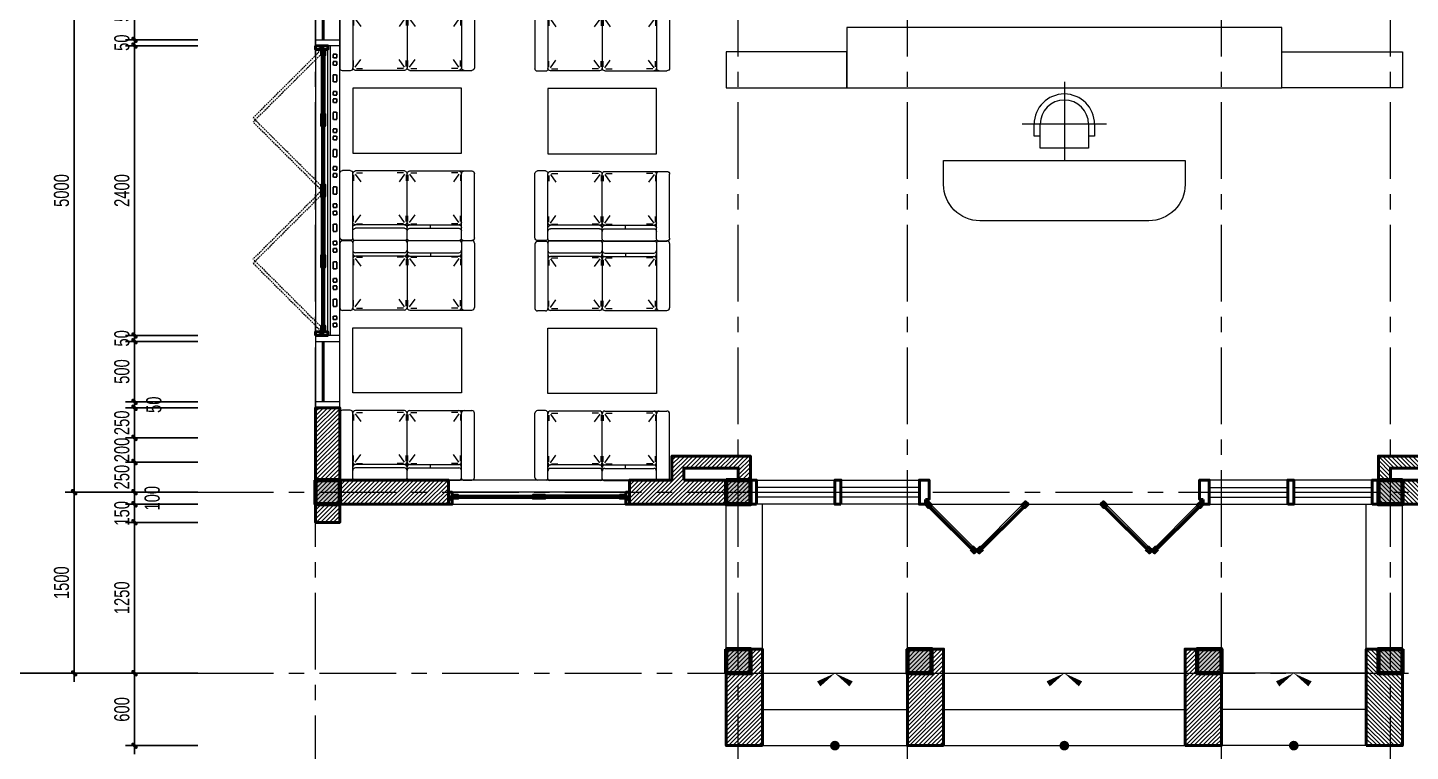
# Model space of a CAD drawing. Header units: inches. Extents: x 88947 to 296847, y 35049 to 161062.
# Drawn here: x 183977 to 195426, y 84062 to 90059 of the extents above; entities that cross this region are included whole.
import ezdxf

# ---------------------------------------------------------------- set-up
doc = ezdxf.new("R2010")
doc.units = ezdxf.units.IN
doc.header["$MEASUREMENT"] = 0
doc.header["$PDMODE"] = 1
for name, pattern in [('ACAD_ISO03W100', [30, 12, -18]), ('CENTER', [50.8, 31.75, -6.35, 6.35, -6.35]), ('DASHED2', [9.525, 6.35, -3.175]), ('HIDDEN', [0.375, 0.25, -0.125])]:
    doc.linetypes.add(name, pattern=pattern)
for name, color, linetype, lineweight in [('A-Dims', 145, 'Continuous', 25), ('CUA', 42, 'Continuous', 20), ('DIM', 7, 'Continuous', 25), ('HACTH', 8, 'Continuous', 5), ('HATCH', 8, 'Continuous', 5), ('KHUNG 1', 6, 'Continuous', 70), ('mb$0$CUA', 42, 'Continuous', 20), ('mb$0$HATCH', 69, 'Continuous', 15), ('mb$0$net cat', 51, 'Continuous', 50), ('mb$0$net manh', 251, 'Continuous', 5), ('netthay', 254, 'Continuous', 25), ('THAY', 3, 'Continuous', 18), ('TRUC', 252, 'ACAD_ISO03W100', 13), ('TUONG', 4, 'Continuous', 50), ('vdung', 56, 'Continuous', 9)]:
    doc.layers.add(name, color=color, linetype=linetype, lineweight=lineweight)
doc.styles.add('VNI-HELVE-CONDENSE', font='VNARIAL.TTF', dxfattribs={"width": 0.7})
doc.dimstyles.new('TAS-100', dxfattribs={"dimscale": 50, "dimtxt": 2.5, "dimasz": 0.7, "dimexe": 1.5, "dimexo": 1.5, "dimgap": 0.8, "dimtad": 1, "dimdec": 0, "dimzin": 3, "dimdsep": 46, "dimtxsty": 'VNI-HELVE-CONDENSE', "dimblk": 'TICK', "dimcen": 2.5, "dimclrt": 71, "dimazin": 2, "dimtfac": 0.75, "dimtdec": 0, "dimtix": 1, "dimtmove": 2, "dimatfit": 2, "dimldrblk": 'TICK123', "dimfxl": 1.5, "dimtolj": 1, "dimtzin": 0, "dimarcsym": 0})

# ---------------------------------------------------------------- blocks, each defined once
blk = doc.blocks.new('GHE')
for points in [[(0, -650), (0, 0)], [(-200, -300), (-200, -100), (200, -100), (200, -300)], [(-250, -300), (-250, -200), (-200, -200)], [(200, -200), (250, -200), (250, -300)], [(-350, -300), (350, -300)]]:
    blk.add_lwpolyline(points)
for radius in [250, 200]:
    blk.add_arc((0, -300), radius, 180, 0)
blk = doc.blocks.new('A$C572C6810')
at = {"layer": 'mb$0$HATCH'}
h = blk.add_hatch(dxfattribs=at)
h.set_pattern_fill('ANSI32', color=256, style=0)
h.set_pattern_definition([(315, (-1420, -132.5), (-6.73519, -6.73519), []), (315, (-1415.51, -132.5), (-6.73519, -6.73519), [])])
h.paths.add_polyline_path([(-1420, -142.5), (-800, -142.5), (-800, -132.5), (-1420, -132.5)])
h = blk.add_hatch(dxfattribs=at)
h.set_pattern_fill('ANSI32', color=256, style=0)
h.set_pattern_definition([(225, (-80, -132.5), (6.73519, -6.73519), []), (225, (-84.49, -132.5), (6.73519, -6.73519), [])])
h.paths.add_polyline_path([(-80, -142.5), (-700, -142.5), (-700, -132.5), (-80, -132.5)])
at = {"layer": 'mb$0$CUA'}
for points in [[(-1500, -200), (0, -200), (0, 0), (-1500, 0)], [(-30, -200), (-30, -100), (-1470, -100), (-1470, -200)], [(-30, -150), (-30, -100), (-1470, -100), (-1470, -150)], [(-750, -125), (-750, -150), (-1420, -150), (-1420, -125)], [(-1420, -142.5), (-800, -142.5), (-800, -132.5), (-1420, -132.5)], [(-750, -125), (-750, -150), (-80, -150), (-80, -125)], [(-80, -142.5), (-700, -142.5), (-700, -132.5), (-80, -132.5)]]:
    blk.add_lwpolyline(points, close=True, dxfattribs=at)
at = {"layer": 'mb$0$net cat'}
for points in [[(-1500, -200), (-1500, -100), (-1470, -100), (-1470, -200)], [(0, -200), (0, -100), (-30, -100), (-30, -200)], [(-1470, -125), (-1470, -150), (-1420, -150), (-1420, -125)], [(-750, -125), (-750, -150), (-800, -150), (-800, -125)], [(-750, -125), (-750, -150), (-700, -150), (-700, -125)], [(-30, -125), (-30, -150), (-80, -150), (-80, -125)]]:
    blk.add_lwpolyline(points, close=True, dxfattribs=at)
at = {"layer": 'mb$0$net manh'}
for points in [[(-1500, -200), (-1470, -100)], [(-1470, -200), (-1500, -100)], [(0, -200), (-30, -100)], [(-30, -200), (0, -100)], [(-1470, -150), (-1420, -125)], [(-1470, -125), (-1420, -150)], [(-750, -150), (-800, -125)], [(-750, -125), (-800, -150)], [(-750, -150), (-700, -125)], [(-750, -125), (-700, -150)], [(-30, -150), (-80, -125)], [(-30, -125), (-80, -150)]]:
    blk.add_lwpolyline(points, dxfattribs=at)
blk = doc.blocks.new('A$C42FF647F')
at = {"layer": 'HATCH'}
h = blk.add_hatch(dxfattribs=at)
h.set_pattern_fill('ANSI31', color=256, scale=200, style=0)
h.set_pattern_definition([(45, (-4900, -7050), (-17.67767, 17.67767), [])])
h.paths.add_polyline_path([(-4900, -8200), (-4900, -8350), (-4700, -8350), (-4700, -7750), (-4900, -7750), (-4900, -8000), (-4900, -8000), (-4900, -8200)])
h = blk.add_hatch(dxfattribs=at)
h.set_pattern_fill('ANSI31', color=256, scale=200, style=0)
h.set_pattern_definition([(45, (-2550, -8550), (-17.67767, 17.67767), [])])
h.paths.add_polyline_path([(-2050, -8550), (-2300, -8550), (-2300, -8350), (-1950, -8350), (-1950, -8150), (-1300, -8150), (-1300, -8550), (-1850, -8550), (-1850, -8550)])
h.paths.add_polyline_path([(-1850, -8250), (-1850, -8350), (-1400, -8350), (-1400, -8250)], flags=16)
h = blk.add_hatch(dxfattribs=at)
h.set_pattern_fill('ANSI31', color=256, scale=200, style=0)
h.set_pattern_definition([(135, (5150, -8550), (17.67767, 17.67767), [])])
h.paths.add_polyline_path([(4650, -8550), (4900, -8550), (4900, -8350), (4550, -8350), (4550, -8150), (3900, -8150), (3900, -8550), (4450, -8550), (4450, -8550)])
h.paths.add_polyline_path([(4000, -8250), (4000, -8350), (4450, -8350), (4450, -8250)], flags=16)
h = blk.add_hatch(dxfattribs=at)
h.set_pattern_fill('ANSI31', color=256, scale=200, style=0)
h.set_pattern_definition([(45, (-4875, -8550), (-17.67767, 17.67767), [])])
h.paths.add_polyline_path([(-4700, -8350), (-3800, -8350), (-3800, -8550), (-4050, -8550), (-4250, -8550), (-4700, -8550), (-4700, -8700), (-4900, -8700), (-4900, -8350)])
h = blk.add_hatch(dxfattribs=at)
h.set_pattern_fill('ANSI31', color=256, scale=200, style=0)
h.set_pattern_definition([(45, (-1400, -9950), (-17.6777, 17.6777), [])])
h.paths.add_polyline_path([(-1200, -10550), (-1500, -10550), (-1500, -9750), (-1200, -9750)])
h = blk.add_hatch(dxfattribs=at)
h.set_pattern_fill('ANSI31', color=256, scale=200, style=0)
h.set_pattern_definition([(45, (100, -9950), (-17.6777, 17.6777), [])])
h.paths.add_polyline_path([(300, -10550), (0, -10550), (0, -9750), (300, -9750)])
h = blk.add_hatch(dxfattribs=at)
h.set_pattern_fill('ANSI31', color=256, scale=200, style=0)
h.set_pattern_definition([(45, (2100, -9950), (-17.6777, 17.6777), [])])
h.paths.add_polyline_path([(2300, -10550), (2600, -10550), (2600, -9750), (2300, -9750)])
h = blk.add_hatch(dxfattribs=at)
h.set_pattern_fill('ANSI31', color=256, scale=200, style=0)
h.set_pattern_definition([(135, (4000, -9950), (17.6777, 17.6777), [])])
h.paths.add_polyline_path([(3800, -10550), (4100, -10550), (4100, -9750), (3800, -9750)])
at = {"layer": 'mb$0$HATCH'}
h = blk.add_hatch(dxfattribs=at)
h.set_pattern_fill('ANSI32', color=256, angle=-90, style=0)
h.set_pattern_definition([(135, (-4832.5, -5450), (-6.73519, -6.73519), []), (135, (-4832.5, -5445.51), (-6.73519, -6.73519), [])])
h.paths.add_polyline_path([(-4842, -4700), (-4842, -4200), (-4832, -4200), (-4832, -4700)])
h = blk.add_hatch(dxfattribs=at)
h.set_pattern_fill('ANSI32', color=256, angle=-90, style=0)
h.set_pattern_definition([(225, (-4832.5, -4680), (-6.73519, 6.73519), []), (225, (-4832.5, -4684.49), (-6.73519, 6.73519), [])])
h.paths.add_polyline_path([(-4842, -4830), (-4842, -5315), (-4832, -5315), (-4832, -4830)])
h = blk.add_hatch(dxfattribs=at)
h.set_pattern_fill('ANSI32', color=256, angle=-90, style=0)
h.set_pattern_definition([(135, (-4832.5, -6035), (-6.73519, -6.73519), []), (135, (-4832.5, -6030.51), (-6.73519, -6.73519), [])])
h.paths.add_polyline_path([(-4842, -5900), (-4842, -5415), (-4832, -5415), (-4832, -5900)])
h = blk.add_hatch(dxfattribs=at)
h.set_pattern_fill('ANSI32', color=256, angle=-90, style=0)
h.set_pattern_definition([(225, (-4832.5, -5865), (-6.73519, 6.73519), []), (225, (-4832.5, -5869.49), (-6.73519, 6.73519), [])])
h.paths.add_polyline_path([(-4842, -6000), (-4842, -6485), (-4832, -6485), (-4832, -6000)])
h = blk.add_hatch(dxfattribs=at)
h.set_pattern_fill('ANSI32', color=256, angle=-90, style=0)
h.set_pattern_definition([(135, (-4832.5, -7220), (-6.73519, -6.73519), []), (135, (-4832.5, -7215.51), (-6.73519, -6.73519), [])])
h.paths.add_polyline_path([(-4842, -7070), (-4842, -6585), (-4832, -6585), (-4832, -7070)])
h = blk.add_hatch(dxfattribs=at)
h.set_pattern_fill('ANSI32', color=256, angle=-90, style=0)
h.set_pattern_definition([(135, (-4832.5, -7850), (-6.73519, -6.73519), []), (135, (-4832.5, -7845.51), (-6.73519, -6.73519), [])])
h.paths.add_polyline_path([(-4842, -7700), (-4842, -7200), (-4832, -7200), (-4832, -7700)])
h = blk.add_hatch(dxfattribs=at)
h.set_pattern_fill('ANSI32', color=256, angle=-225, style=0)
h.set_pattern_definition([(360, (190.659, -8580.052), (5e-10, 9.525), []), (360, (193.834, -8583.227), (5e-10, 9.525), [])])
h.paths.add_polyline_path([(191, -8566), (537, -8912), (530, -8919), (184, -8573)])
h = blk.add_hatch(dxfattribs=at)
h.set_pattern_fill('ANSI32', color=256, angle=-225, style=0)
h.set_pattern_definition([(180, (957.8695, -8580.052), (-5e-10, 9.525), []), (180, (954.6945, -8583.227), (-5e-10, 9.525), [])])
h.paths.add_polyline_path([(958, -8566), (611, -8912), (618, -8919), (965, -8573)])
h = blk.add_hatch(dxfattribs=at)
h.set_pattern_fill('ANSI32', color=256, angle=-225, style=0)
h.set_pattern_definition([(360, (1642.1305, -8580.052), (5e-10, 9.525), []), (360, (1645.3055, -8583.227), (5e-10, 9.525), [])])
h.paths.add_polyline_path([(1642, -8566), (1989, -8912), (1982, -8919), (1635, -8573)])
h = blk.add_hatch(dxfattribs=at)
h.set_pattern_fill('ANSI32', color=256, angle=-225, style=0)
h.set_pattern_definition([(180, (2409.341, -8580.052), (-5e-10, 9.525), []), (180, (2406.166, -8583.227), (-5e-10, 9.525), [])])
h.paths.add_polyline_path([(2409, -8566), (2063, -8912), (2070, -8919), (2416, -8573)])
at = {"layer": 'CUA'}
for points in [[(-4780, -4750), (-4780, -7150)], [(-600, -8410), (-1250, -8410)], [(100, -8410), (-550, -8410)], [(2500, -8410), (3150, -8410)], [(3200, -8410), (3850, -8410)], [(-600, -8490), (-1250, -8490)], [(100, -8490), (-550, -8490)], [(2500, -8490), (3150, -8490)], [(3200, -8490), (3850, -8490)]]:
    blk.add_lwpolyline(points, dxfattribs=at)
at = {"layer": 'HATCH', "linetype": 'DASHED2', "ltscale": 2}
for points in [[(-5417, -5347), (-4850, -4780)], [(-4832, -5932), (-5400, -5365), (-4832, -4798)], [(-4832, -4798), (-4850, -4780)], [(-5400, -5365), (-5417, -5347)], [(-5400, -5365), (-5417, -5383)], [(-4850, -5365), (-4832, -5347)], [(-4850, -5365), (-4832, -5383)], [(-4850, -5950), (-5417, -5383)], [(-4850, -5950), (-5417, -6517)], [(-4832, -5932), (-4850, -5950)], [(-4832, -5968), (-4850, -5950)], [(-4832, -5968), (-5400, -6535), (-4832, -7102)], [(-5400, -6535), (-5417, -6517)], [(-4850, -6535), (-4832, -6517)], [(-5400, -6535), (-5417, -6553)], [(-5417, -6553), (-4850, -7120)], [(-4850, -6535), (-4832, -6553)], [(-4832, -7102), (-4850, -7120)]]:
    blk.add_lwpolyline(points, dxfattribs=at)
at = {"layer": 'HATCH', "const_width": 12}
for points in [[(-600, -8450), (-1250, -8450)], [(100, -8450), (-550, -8450)], [(2500, -8450), (3150, -8450)], [(3200, -8450), (3850, -8450)]]:
    blk.add_lwpolyline(points, dxfattribs=at)
at = {"layer": 'HATCH'}
for points in [[(-734, -10038, 50, 0, 0), (-600, -9950, 0, 0, 0)], [(-466, -10038, 50, 0, 0), (-600, -9950, 0, 0, 0)], [(1166, -10038, 50, 0, 0), (1300, -9950, 0, 0, 0)], [(1434, -10038, 50, 0, 0), (1300, -9950, 0, 0, 0)], [(3066, -10038, 50, 0, 0), (3200, -9950, 0, 0, 0)], [(3334, -10038, 50, 0, 0), (3200, -9950, 0, 0, 0)]]:
    blk.add_lwpolyline(points, format="xyseb", dxfattribs=at)
at = {"layer": 'HATCH', "const_width": 40}
for points in [[(-620, -10550, -1), (-580, -10550, -1)], [(1280, -10550, -1), (1320, -10550, -1)], [(3180, -10550, -1), (3220, -10550, -1)]]:
    blk.add_lwpolyline(points, format="xyb", close=True, dxfattribs=at)
at = {"layer": 'KHUNG 1'}
for points in [[(-4900, -8350), (-4700, -8350), (-4700, -8550), (-4900, -8550)], [(-1500, -8350), (-1300, -8350), (-1300, -8550), (-1500, -8550)], [(4100, -8350), (3900, -8350), (3900, -8550), (4100, -8550)], [(-1500, -9750), (-1300, -9750), (-1300, -9950), (-1500, -9950)], [(0, -9750), (200, -9750), (200, -9950), (0, -9950)], [(2400, -9750), (2600, -9750), (2600, -9950), (2400, -9950)], [(2600, -9750), (2400, -9750), (2400, -9950), (2600, -9950)], [(4100, -9750), (3900, -9750), (3900, -9950), (4100, -9950)]]:
    blk.add_lwpolyline(points, close=True, dxfattribs=at)
for points in [[(-4900, -8550), (-4700, -8550), (-4900, -8350), (-4700, -8350)], [(-1500, -8550), (-1300, -8550), (-1500, -8350), (-1300, -8350)], [(4100, -8550), (3900, -8550), (4100, -8350), (3900, -8350)], [(-1500, -9950), (-1300, -9950), (-1500, -9750), (-1300, -9750)], [(0, -9950), (200, -9950), (0, -9750), (200, -9750)], [(2400, -9950), (2600, -9950), (2400, -9750), (2600, -9750)], [(2600, -9950), (2400, -9950), (2600, -9750), (2400, -9750)], [(4100, -9950), (3900, -9950), (4100, -9750), (3900, -9750)]]:
    blk.add_solid(points, dxfattribs=at)
at = {"layer": 'mb$0$CUA'}
for points in [[(-4842, -4700), (-4842, -4200), (-4832, -4200), (-4832, -4700)], [(-4900, -4750), (-4900, -4700), (-4700, -4700), (-4700, -4750)], [(-4900, -7150), (-4800, -7150), (-4800, -4750), (-4900, -4750)], [(-4825, -5365), (-4850, -5365), (-4850, -4830), (-4825, -4830)], [(-4842, -4830), (-4842, -5315), (-4832, -5315), (-4832, -4830)], [(-4825, -5365), (-4850, -5365), (-4850, -5900), (-4825, -5900)], [(-4842, -5900), (-4842, -5415), (-4832, -5415), (-4832, -5900)], [(-4825, -6535), (-4850, -6535), (-4850, -6000), (-4825, -6000)], [(-4842, -6000), (-4842, -6485), (-4832, -6485), (-4832, -6000)], [(-4825, -6535), (-4850, -6535), (-4850, -7070), (-4825, -7070)], [(-4842, -7070), (-4842, -6585), (-4832, -6585), (-4832, -7070)], [(-4900, -7150), (-4900, -7200), (-4700, -7200), (-4700, -7150)], [(-4842, -7700), (-4842, -7200), (-4832, -7200), (-4832, -7700)], [(-4900, -7700), (-4900, -7750), (-4700, -7750), (-4700, -7700)], [(553, -8953), (574, -8932), (199, -8557), (178, -8578)], [(191, -8566), (537, -8912), (530, -8919), (184, -8573)], [(595, -8953), (574, -8932), (949, -8557), (970, -8578)], [(958, -8566), (611, -8912), (618, -8919), (965, -8573)], [(2005, -8953), (2026, -8932), (1651, -8557), (1630, -8578)], [(1642, -8566), (1989, -8912), (1982, -8919), (1635, -8573)], [(2047, -8953), (2026, -8932), (2401, -8557), (2422, -8578)], [(2409, -8566), (2063, -8912), (2070, -8919), (2416, -8573)]]:
    blk.add_lwpolyline(points, close=True, dxfattribs=at)
at = {"layer": 'mb$0$net cat'}
for points in [[(-4900, -4750), (-4800, -4750), (-4800, -4780), (-4900, -4780)], [(-4900, -4750), (-4800, -4750), (-4800, -4780), (-4900, -4780)], [(-4825, -4780), (-4850, -4780), (-4850, -4830), (-4825, -4830)], [(-4825, -5365), (-4850, -5365), (-4850, -5315), (-4825, -5315)], [(-4825, -5365), (-4850, -5365), (-4850, -5415), (-4825, -5415)], [(-4825, -5950), (-4850, -5950), (-4850, -5900), (-4825, -5900)], [(-4825, -5950), (-4850, -5950), (-4850, -6000), (-4825, -6000)], [(-4825, -6535), (-4850, -6535), (-4850, -6485), (-4825, -6485)], [(-4825, -6535), (-4850, -6535), (-4850, -6585), (-4825, -6585)], [(-4825, -7120), (-4850, -7120), (-4850, -7070), (-4825, -7070)], [(-4900, -7150), (-4800, -7150), (-4800, -7120), (-4900, -7120)], [(150, -8550), (171, -8529), (199, -8557), (178, -8578)], [(999, -8550), (977, -8529), (949, -8557), (970, -8578)], [(1601, -8550), (1623, -8529), (1651, -8557), (1630, -8578)], [(2450, -8550), (2429, -8529), (2401, -8557), (2422, -8578)], [(525, -8925), (546, -8904), (574, -8932), (553, -8953)], [(624, -8925), (603, -8904), (574, -8932), (595, -8953)], [(1976, -8925), (1997, -8904), (2026, -8932), (2005, -8953)], [(2075, -8925), (2054, -8904), (2026, -8932), (2047, -8953)]]:
    blk.add_lwpolyline(points, close=True, dxfattribs=at)
at = {"layer": 'mb$0$net manh'}
for points in [[(-4900, -4750), (-4800, -4780)], [(-4900, -4780), (-4800, -4750)], [(-4900, -4750), (-4800, -4780)], [(-4900, -4780), (-4800, -4750)], [(-4850, -4780), (-4825, -4830)], [(-4825, -4780), (-4850, -4830)], [(-4850, -5365), (-4825, -5315)], [(-4825, -5365), (-4850, -5315)], [(-4850, -5365), (-4825, -5415)], [(-4825, -5365), (-4850, -5415)], [(-4850, -5950), (-4825, -5900)], [(-4825, -5950), (-4850, -5900)], [(-4850, -5950), (-4825, -6000)], [(-4825, -5950), (-4850, -6000)], [(-4850, -6535), (-4825, -6485)], [(-4825, -6535), (-4850, -6485)], [(-4850, -6535), (-4825, -6585)], [(-4825, -6535), (-4850, -6585)], [(-4850, -7120), (-4825, -7070)], [(-4825, -7120), (-4850, -7070)], [(-4900, -7150), (-4800, -7120)], [(-4900, -7120), (-4800, -7150)], [(150, -8550), (199, -8557)], [(171, -8529), (178, -8578)], [(999, -8550), (949, -8557)], [(977, -8529), (970, -8578)], [(1601, -8550), (1651, -8557)], [(1623, -8529), (1630, -8578)], [(2450, -8550), (2401, -8557)], [(2429, -8529), (2422, -8578)], [(525, -8925), (574, -8932)], [(546, -8904), (553, -8953)], [(624, -8925), (574, -8932)], [(603, -8904), (595, -8953)], [(1976, -8925), (2026, -8932)], [(1997, -8904), (2005, -8953)], [(2075, -8925), (2026, -8932)], [(2054, -8904), (2047, -8953)]]:
    blk.add_lwpolyline(points, dxfattribs=at)
at = {"layer": 'netthay', "linetype": 'HIDDEN', "ltscale": 20}
for points in [[(-4725, -4820), (-4725, -4850), (-4755, -4850), (-4755, -4820)], [(-4725, -4880), (-4725, -4910), (-4755, -4910), (-4755, -4880)], [(-4725, -4990), (-4725, -5050), (-4755, -5050), (-4755, -4990)], [(-4725, -5130), (-4725, -5160), (-4755, -5160), (-4755, -5130)], [(-4725, -5190), (-4725, -5220), (-4755, -5220), (-4755, -5190)], [(-4725, -5300), (-4725, -5360), (-4755, -5360), (-4755, -5300)], [(-4725, -5440), (-4725, -5470), (-4755, -5470), (-4755, -5440)], [(-4725, -5500), (-4725, -5530), (-4755, -5530), (-4755, -5500)], [(-4725, -5610), (-4725, -5670), (-4755, -5670), (-4755, -5610)], [(-4725, -5750), (-4725, -5780), (-4755, -5780), (-4755, -5750)], [(-4725, -5810), (-4725, -5840), (-4755, -5840), (-4755, -5810)], [(-4725, -5920), (-4725, -5980), (-4755, -5980), (-4755, -5920)], [(-4725, -6090), (-4725, -6060), (-4755, -6060), (-4755, -6090)], [(-4725, -6150), (-4725, -6120), (-4755, -6120), (-4755, -6150)], [(-4725, -6290), (-4725, -6230), (-4755, -6230), (-4755, -6290)], [(-4725, -6400), (-4725, -6370), (-4755, -6370), (-4755, -6400)], [(-4725, -6460), (-4725, -6430), (-4755, -6430), (-4755, -6460)], [(-4725, -6600), (-4725, -6540), (-4755, -6540), (-4755, -6600)], [(-4725, -6710), (-4725, -6680), (-4755, -6680), (-4755, -6710)], [(-4725, -6770), (-4725, -6740), (-4755, -6740), (-4755, -6770)], [(-4725, -6910), (-4725, -6850), (-4755, -6850), (-4755, -6910)], [(-4725, -7020), (-4725, -6990), (-4755, -6990), (-4755, -7020)], [(-4725, -7080), (-4725, -7050), (-4755, -7050), (-4755, -7080)]]:
    blk.add_lwpolyline(points, close=True, dxfattribs=at)
at = {"layer": 'THAY'}
for points in [[(-4700, -4150), (-4900, -4150), (-4900, -7750), (-4700, -7750)], [(100, -8550), (-1300, -8550), (-1300, -8350), (100, -8350)], [(2500, -8550), (3900, -8550), (3900, -8350), (2500, -8350)]]:
    blk.add_lwpolyline(points, close=True, dxfattribs=at)
for points in [[(-1500, -9750), (-1500, -8550)], [(-1200, -9750), (-1200, -8550)], [(150, -8550), (2450, -8550)], [(3800, -9750), (3800, -8550)], [(4100, -9750), (4100, -8550)], [(-1200, -9950), (0, -9950)], [(300, -9950), (2300, -9950)], [(3800, -9950), (2600, -9950)], [(-1200, -10250), (0, -10250)], [(300, -10250), (2300, -10250)], [(3800, -10250), (2600, -10250)], [(-1200, -10550), (0, -10550)], [(300, -10550), (2300, -10550)], [(3800, -10550), (2600, -10550)]]:
    blk.add_lwpolyline(points, dxfattribs=at)
at = {"layer": 'TUONG'}
for points in [[(-4900, -8200), (-4900, -8350), (-4700, -8350), (-4700, -7750), (-4900, -7750), (-4900, -8000), (-4900, -8000), (-4900, -8200), (-4900, -8200)], [(-2050, -8550), (-2300, -8550), (-2300, -8350), (-1950, -8350), (-1950, -8150), (-1300, -8150), (-1300, -8550), (-1850, -8550), (-1850, -8550), (-2050, -8550), (-2050, -8550)], [(4650, -8550), (4900, -8550), (4900, -8350), (4550, -8350), (4550, -8150), (3900, -8150), (3900, -8550), (4450, -8550), (4450, -8550), (4650, -8550), (4650, -8550)], [(-4700, -8350), (-3800, -8350), (-3800, -8550), (-4050, -8550), (-4050, -8550), (-4250, -8550), (-4250, -8550), (-4700, -8550), (-4700, -8700), (-4900, -8700), (-4900, -8350), (-4900, -8350), (-4900, -8350), (-4700, -8350), (-4700, -8350)], [(-1850, -8350), (-1400, -8350), (-1400, -8250), (-1850, -8250), (-1850, -8350)], [(150, -8510), (150, -8550), (100, -8550), (100, -8350), (150, -8350)], [(150, -8510), (180, -8510), (180, -8350), (150, -8350)], [(2450, -8510), (2420, -8510), (2420, -8350), (2450, -8350)], [(2450, -8510), (2450, -8550), (2500, -8550), (2500, -8350), (2450, -8350)], [(4450, -8350), (4000, -8350), (4000, -8250), (4450, -8250), (4450, -8350)]]:
    blk.add_lwpolyline(points, dxfattribs=at)
for points in [[(-1250, -8550), (-1300, -8550), (-1300, -8350), (-1250, -8350)], [(-550, -8550), (-600, -8550), (-600, -8350), (-550, -8350)], [(3150, -8550), (3200, -8550), (3200, -8350), (3150, -8350)], [(3850, -8550), (3900, -8550), (3900, -8350), (3850, -8350)], [(-1200, -10550), (-1500, -10550), (-1500, -9750), (-1200, -9750)], [(300, -10550), (0, -10550), (0, -9750), (300, -9750)], [(2300, -10550), (2600, -10550), (2600, -9750), (2300, -9750)], [(3800, -10550), (4100, -10550), (4100, -9750), (3800, -9750)]]:
    blk.add_lwpolyline(points, close=True, dxfattribs=at)
at = {"layer": 'CUA'}
blk.add_blockref('A$C572C6810', (-2300, -8350), dxfattribs=at)
blk = doc.blocks.new('AAASQWER')
for p, q in [((-1099, 15), (-1099, 95)), ((-1087, 0), (-487, 0)), ((-1087, 0), (-487, 0)), ((-1075, 119), (-483, 119)), ((-1075, 119), (-483, 119)), ((-459, 23), (-459, 95)), ((459, 23), (459, 95)), ((1075, 119), (483, 119)), ((1075, 119), (483, 119)), ((1087, 0), (487, 0)), ((1087, 0), (487, 0)), ((1099, 15), (1099, 95)), ((-1103, -484), (-1103, -16)), ((-1083, -1), (-483, -1)), ((-991, -476), (-991, -24)), ((-959, -476), (-959, -24)), ((-949, -33), (-949, -91)), ((-938, -23), (-868, -74)), ((-930, -8), (-877, -8)), ((-492, -23), (-562, -74)), ((-500, -8), (-553, -8)), ((-481, -33), (-481, -91)), ((-463, -476), (-463, -24)), ((463, -476), (463, -24)), ((481, -33), (481, -91)), ((1083, -1), (483, -1)), ((492, -23), (562, -74)), ((500, -8), (553, -8)), ((938, -23), (868, -74)), ((930, -8), (877, -8)), ((949, -33), (949, -91)), ((959, -476), (959, -24)), ((991, -476), (991, -24)), ((1103, -484), (1103, -16)), ((-1087, -500), (-487, -500)), ((-1087, -500), (-487, -500)), ((-949, -467), (-949, -409)), ((-938, -477), (-868, -426)), ((-930, -492), (-877, -492)), ((-930, -508), (-877, -508)), ((-492, -477), (-562, -426)), ((-500, -492), (-553, -492)), ((-500, -508), (-553, -508)), ((-481, -467), (-481, -409)), ((481, -467), (481, -409)), ((1087, -500), (487, -500)), ((1087, -500), (487, -500)), ((492, -477), (562, -426)), ((500, -492), (553, -492)), ((500, -508), (553, -508)), ((938, -477), (868, -426)), ((930, -492), (877, -492)), ((930, -508), (877, -508)), ((949, -467), (949, -409)), ((-1103, -516), (-1103, -984)), ((-991, -524), (-991, -976)), ((-959, -524), (-959, -976)), ((-949, -533), (-949, -591)), ((-938, -523), (-868, -574)), ((-492, -523), (-562, -574)), ((-481, -533), (-481, -591)), ((-463, -524), (-463, -976)), ((463, -524), (463, -976)), ((481, -533), (481, -591)), ((492, -523), (562, -574)), ((938, -523), (868, -574)), ((949, -533), (949, -591)), ((959, -524), (959, -976)), ((991, -524), (991, -976)), ((1103, -516), (1103, -984)), ((-991, -716), (-959, -716)), ((991, -716), (959, -716)), ((-1103, -1016), (-1103, -1096)), ((-1087, -1000), (-487, -1000)), ((-949, -967), (-949, -909)), ((-938, -977), (-868, -926)), ((-930, -992), (-877, -992)), ((-492, -977), (-562, -926)), ((-500, -992), (-553, -992)), ((-481, -967), (-481, -909)), ((-463, -976), (-463, -1024)), ((463, -976), (463, -1024)), ((481, -967), (481, -909)), ((1087, -1000), (487, -1000)), ((492, -977), (562, -926)), ((500, -992), (553, -992)), ((938, -977), (868, -926)), ((930, -992), (877, -992)), ((949, -967), (949, -909)), ((1103, -1016), (1103, -1096)), ((-1079, -1120), (-487, -1120)), ((-463, -1024), (-463, -1096)), ((463, -1024), (463, -1096)), ((1079, -1120), (487, -1120))]:
    blk.add_line(p, q)
blk.add_lwpolyline([(-300, 0), (300, 0), (300, -1000), (-300, -1000)], close=True)
for centre, radius, start, end in [((-1087, -16), 16, 90, 180), ((-1075, 95), 24, 90, 180), ((-1083, 15), 16, 180, 270), ((-1015, -24), 24, 0, 90), ((-983, -24), 24, 0, 90), ((-935, -24), 24, 90, 180), ((-487, -24), 24, 0, 90), ((-483, 95), 24, 0, 90), ((-483, 95), 24, 0, 90), ((-483, 23), 24, 270, 0), ((483, 95), 24, 90, 180), ((483, 95), 24, 90, 180), ((483, 23), 24, 180, 270), ((487, -24), 24, 90, 180), ((935, -24), 24, 0, 90), ((983, -24), 24, 90, 180), ((1015, -24), 24, 90, 180), ((1075, 95), 24, 0, 90), ((1083, 15), 16, 270, 0), ((1087, -16), 16, 0, 90), ((-1087, -484), 16, 180, 270), ((-1087, -516), 16, 90, 180), ((-1015, -476), 24, 270, 0), ((-1015, -524), 24, 0, 90), ((-983, -476), 24, 270, 0), ((-983, -524), 24, 0, 90), ((-935, -476), 24, 180, 270), ((-935, -524), 24, 90, 180), ((-487, -476), 24, 270, 0), ((-487, -524), 24, 0, 90), ((487, -476), 24, 180, 270), ((487, -524), 24, 90, 180), ((935, -476), 24, 270, 0), ((935, -524), 24, 0, 90), ((983, -476), 24, 180, 270), ((983, -524), 24, 90, 180), ((1015, -476), 24, 180, 270), ((1015, -524), 24, 90, 180), ((1087, -484), 16, 270, 0), ((1087, -516), 16, 0, 90), ((-1087, -984), 16, 180, 270), ((-1087, -1016), 16, 90, 180), ((-1015, -976), 24, 270, 0), ((-983, -976), 24, 270, 0), ((-935, -976), 24, 180, 270), ((-487, -976), 24, 270, 0), ((-487, -1024), 24, 0, 90), ((487, -976), 24, 180, 270), ((487, -1024), 24, 90, 180), ((935, -976), 24, 270, 0), ((983, -976), 24, 180, 270), ((1015, -976), 24, 180, 270), ((1087, -984), 16, 270, 0), ((1087, -1016), 16, 0, 90), ((-1079, -1096), 24, 180, 270), ((-487, -1096), 24, 270, 0), ((487, -1096), 24, 180, 270), ((1079, -1096), 24, 270, 0)]:
    blk.add_arc(centre, radius, start, end)
blk = doc.blocks.new('TICK')
at = {"layer": 'A-Dims', "color": 1}
for p, q in [((-2, 0), (2, 0)), ((0, 1.5), (0, -1.5))]:
    blk.add_line(p, q, dxfattribs=at)
at = {"layer": 'A-Dims', "color": 1, "const_width": 0.788}
blk.add_lwpolyline([(-0.33, -0.35), (0.38, 0.38)], dxfattribs=at)
at = {"layer": 'A-Dims', "color": 1, "const_width": 0.394}
for points in [[(0.24, 0.52, -0.414214), (0.52, 0.52, -1)], [(0.52, 0.52, -0.414214), (0.52, 0.24, -1)], [(-0.47, -0.21, 0.414214), (-0.47, -0.49, 1)], [(-0.47, -0.49, 0.414214), (-0.19, -0.49, 1)]]:
    blk.add_lwpolyline(points, format="xyb", dxfattribs=at)
blk = doc.blocks.new('*D3017')
at = {"layer": 'Defpoints', "color": 0}
for p in [(-1850, -8450), (-750, -8450), (-750, -9950)]:
    blk.add_point(p, dxfattribs=at)
at = {"layer": 'DIM', "color": 0, "lineweight": -2}
for p, q in [((-825, -8450), (-1925, -8450)), ((-1850, -9915), (-1850, -8485)), ((-825, -9950), (-1925, -9950))]:
    blk.add_line(p, q, dxfattribs=at)
at = {"layer": 'DIM', "color": 0, "lineweight": -2, "xscale": 35, "yscale": 35, "zscale": 35}
for p, rotation in [((-1850, -8450), 90), ((-1850, -9950), 270)]:
    blk.add_blockref('TICK', p, dxfattribs=dict(at, rotation=rotation))
at = {"layer": 'DIM', "color": 71, "insert": (-1954, -9200), "char_height": 125, "attachment_point": 5, "rotation": 90, "style": 'VNI-HELVE-CONDENSE'}
blk.add_mtext('\\A1;1500', dxfattribs=at)
blk = doc.blocks.new('TICK123')
at = {"layer": 'A-Dims', "color": 1}
blk.add_lwpolyline([(0.05, 0, 0, 0.84, 0), (-2.11, 0, 8.4, 8.4, 0)], format="xyseb", dxfattribs=at)
blk = doc.blocks.new('*D3018')
at = {"layer": 'Defpoints', "color": 0}
for p in [(-1850, -3450), (-750, -3450), (-750, -8450)]:
    blk.add_point(p, dxfattribs=at)
at = {"layer": 'DIM', "color": 0, "lineweight": -2}
for p, q in [((-825, -3450), (-1925, -3450)), ((-1850, -8415), (-1850, -3485)), ((-825, -8450), (-1925, -8450))]:
    blk.add_line(p, q, dxfattribs=at)
at = {"layer": 'DIM', "color": 0, "lineweight": -2, "xscale": 35, "yscale": 35, "zscale": 35}
for p, rotation in [((-1850, -3450), 90), ((-1850, -8450), 270)]:
    blk.add_blockref('TICK', p, dxfattribs=dict(at, rotation=rotation))
at = {"layer": 'DIM', "color": 71, "insert": (-1954, -5950), "char_height": 125, "attachment_point": 5, "rotation": 90, "style": 'VNI-HELVE-CONDENSE'}
blk.add_mtext('\\A1;5000', dxfattribs=at)
blk = doc.blocks.new('*D3020')
at = {"layer": 'Defpoints', "color": 0}
for p in [(-2350, -1950), (-750, -1950), (-750, -9950)]:
    blk.add_point(p, dxfattribs=at)
at = {"layer": 'DIM', "color": 0, "lineweight": -2}
for p, q in [((-825, -1950), (-2425, -1950)), ((-2350, -9915), (-2350, -1985)), ((-825, -9950), (-2425, -9950))]:
    blk.add_line(p, q, dxfattribs=at)
at = {"layer": 'DIM', "color": 0, "lineweight": -2, "xscale": 35, "yscale": 35, "zscale": 35}
for p, rotation in [((-2350, -1950), 90), ((-2350, -9950), 270)]:
    blk.add_blockref('TICK', p, dxfattribs=dict(at, rotation=rotation))
at = {"layer": 'DIM', "color": 71, "insert": (-2454, -5950), "char_height": 125, "attachment_point": 5, "rotation": 90, "style": 'VNI-HELVE-CONDENSE'}
blk.add_mtext('\\A1;8000', dxfattribs=at)
blk = doc.blocks.new('*D3035')
at = {"layer": 'Defpoints', "color": 0}
for p in [(-1350, -7750), (-750, -7700), (-750, -7750)]:
    blk.add_point(p, dxfattribs=at)
at = {"layer": 'DIM', "color": 0, "lineweight": -2}
for p, q in [((-1350, -7665), (-1350, -7630)), ((-825, -7700), (-1425, -7700)), ((-825, -7750), (-1425, -7750)), ((-1350, -7700), (-1350, -7750)), ((-1350, -7785), (-1350, -7820))]:
    blk.add_line(p, q, dxfattribs=at)
at = {"layer": 'DIM', "color": 0, "lineweight": -2, "xscale": 35, "yscale": 35, "zscale": 35}
for p, rotation in [((-1350, -7700), 270), ((-1350, -7750), 90)]:
    blk.add_blockref('TICK', p, dxfattribs=dict(at, rotation=rotation))
at = {"layer": 'DIM', "color": 71, "insert": (-1189, -7725), "char_height": 125, "attachment_point": 5, "rotation": 90, "style": 'VNI-HELVE-CONDENSE'}
blk.add_mtext('\\A1;50', dxfattribs=at)
blk = doc.blocks.new('*D3036')
at = {"layer": 'Defpoints', "color": 0}
for p in [(-750, -7750), (-1350, -8000), (-750, -8000)]:
    blk.add_point(p, dxfattribs=at)
at = {"layer": 'DIM', "color": 0, "lineweight": -2}
for p, q in [((-825, -7750), (-1425, -7750)), ((-1350, -7715), (-1350, -7680)), ((-1350, -7750), (-1350, -8000)), ((-825, -8000), (-1425, -8000)), ((-1350, -8035), (-1350, -8070))]:
    blk.add_line(p, q, dxfattribs=at)
at = {"layer": 'DIM', "color": 0, "lineweight": -2, "xscale": 35, "yscale": 35, "zscale": 35}
for p, rotation in [((-1350, -7750), 270), ((-1350, -8000), 90)]:
    blk.add_blockref('TICK', p, dxfattribs=dict(at, rotation=rotation))
at = {"layer": 'DIM', "color": 71, "insert": (-1454, -7875), "char_height": 125, "attachment_point": 5, "rotation": 90, "style": 'VNI-HELVE-CONDENSE'}
blk.add_mtext('\\A1;250', dxfattribs=at)
blk = doc.blocks.new('*D3037')
at = {"layer": 'Defpoints', "color": 0}
for p in [(-750, -8000), (-1350, -8200), (-750, -8200)]:
    blk.add_point(p, dxfattribs=at)
at = {"layer": 'DIM', "color": 0, "lineweight": -2}
for p, q in [((-825, -8000), (-1425, -8000)), ((-1350, -7965), (-1350, -7930)), ((-1350, -8000), (-1350, -8200)), ((-825, -8200), (-1425, -8200)), ((-1350, -8235), (-1350, -8270))]:
    blk.add_line(p, q, dxfattribs=at)
at = {"layer": 'DIM', "color": 0, "lineweight": -2, "xscale": 35, "yscale": 35, "zscale": 35}
for p, rotation in [((-1350, -8000), 270), ((-1350, -8200), 90)]:
    blk.add_blockref('TICK', p, dxfattribs=dict(at, rotation=rotation))
at = {"layer": 'DIM', "color": 71, "insert": (-1454, -8100), "char_height": 125, "attachment_point": 5, "rotation": 90, "style": 'VNI-HELVE-CONDENSE'}
blk.add_mtext('\\A1;200', dxfattribs=at)
blk = doc.blocks.new('*D3038')
at = {"layer": 'Defpoints', "color": 0}
for p in [(-750, -8200), (-1350, -8450), (-750, -8450)]:
    blk.add_point(p, dxfattribs=at)
at = {"layer": 'DIM', "color": 0, "lineweight": -2}
for p, q in [((-825, -8200), (-1425, -8200)), ((-1350, -8165), (-1350, -8130)), ((-1350, -8200), (-1350, -8450)), ((-825, -8450), (-1425, -8450)), ((-1350, -8485), (-1350, -8520))]:
    blk.add_line(p, q, dxfattribs=at)
at = {"layer": 'DIM', "color": 0, "lineweight": -2, "xscale": 35, "yscale": 35, "zscale": 35}
for p, rotation in [((-1350, -8200), 270), ((-1350, -8450), 90)]:
    blk.add_blockref('TICK', p, dxfattribs=dict(at, rotation=rotation))
at = {"layer": 'DIM', "color": 71, "insert": (-1454, -8325), "char_height": 125, "attachment_point": 5, "rotation": 90, "style": 'VNI-HELVE-CONDENSE'}
blk.add_mtext('\\A1;250', dxfattribs=at)
blk = doc.blocks.new('*D3039')
at = {"layer": 'Defpoints', "color": 0}
for p in [(-750, -8450), (-1350, -8550), (-750, -8550)]:
    blk.add_point(p, dxfattribs=at)
at = {"layer": 'DIM', "color": 0, "lineweight": -2}
for p, q in [((-825, -8450), (-1425, -8450)), ((-1350, -8415), (-1350, -8380)), ((-1350, -8450), (-1350, -8550)), ((-825, -8550), (-1425, -8550)), ((-1350, -8585), (-1350, -8620))]:
    blk.add_line(p, q, dxfattribs=at)
at = {"layer": 'DIM', "color": 0, "lineweight": -2, "xscale": 35, "yscale": 35, "zscale": 35}
for p, rotation in [((-1350, -8450), 270), ((-1350, -8550), 90)]:
    blk.add_blockref('TICK', p, dxfattribs=dict(at, rotation=rotation))
at = {"layer": 'DIM', "color": 71, "insert": (-1203, -8500), "char_height": 125, "attachment_point": 5, "rotation": 90, "style": 'VNI-HELVE-CONDENSE'}
blk.add_mtext('\\A1;100', dxfattribs=at)
blk = doc.blocks.new('*D3040')
at = {"layer": 'Defpoints', "color": 0}
for p in [(-750, -8550), (-1350, -8700), (-750, -8700)]:
    blk.add_point(p, dxfattribs=at)
at = {"layer": 'DIM', "color": 0, "lineweight": -2}
for p, q in [((-825, -8550), (-1425, -8550)), ((-1350, -8515), (-1350, -8480)), ((-1350, -8550), (-1350, -8700)), ((-825, -8700), (-1425, -8700)), ((-1350, -8735), (-1350, -8770))]:
    blk.add_line(p, q, dxfattribs=at)
at = {"layer": 'DIM', "color": 0, "lineweight": -2, "xscale": 35, "yscale": 35, "zscale": 35}
for p, rotation in [((-1350, -8550), 270), ((-1350, -8700), 90)]:
    blk.add_blockref('TICK', p, dxfattribs=dict(at, rotation=rotation))
at = {"layer": 'DIM', "color": 71, "insert": (-1454, -8625), "char_height": 125, "attachment_point": 5, "rotation": 90, "style": 'VNI-HELVE-CONDENSE'}
blk.add_mtext('\\A1;150', dxfattribs=at)
blk = doc.blocks.new('*D3041')
at = {"layer": 'Defpoints', "color": 0}
for p in [(-750, -8700), (-1350, -9950), (-750, -9950)]:
    blk.add_point(p, dxfattribs=at)
at = {"layer": 'DIM', "color": 0, "lineweight": -2}
for p, q in [((-825, -8700), (-1425, -8700)), ((-1350, -8735), (-1350, -9915)), ((-825, -9950), (-1425, -9950))]:
    blk.add_line(p, q, dxfattribs=at)
at = {"layer": 'DIM', "color": 0, "lineweight": -2, "xscale": 35, "yscale": 35, "zscale": 35}
for p, rotation in [((-1350, -8700), 90), ((-1350, -9950), 270)]:
    blk.add_blockref('TICK', p, dxfattribs=dict(at, rotation=rotation))
at = {"layer": 'DIM', "color": 71, "insert": (-1454, -9325), "char_height": 125, "attachment_point": 5, "rotation": 90, "style": 'VNI-HELVE-CONDENSE'}
blk.add_mtext('\\A1;1250', dxfattribs=at)
blk = doc.blocks.new('*D3042')
at = {"layer": 'Defpoints', "color": 0}
for p in [(-750, -9950), (-1350, -10550), (-750, -10550)]:
    blk.add_point(p, dxfattribs=at)
at = {"layer": 'DIM', "color": 0, "lineweight": -2}
for p, q in [((-825, -9950), (-1425, -9950)), ((-1350, -9985), (-1350, -10515)), ((-825, -10550), (-1425, -10550))]:
    blk.add_line(p, q, dxfattribs=at)
at = {"layer": 'DIM', "color": 0, "lineweight": -2, "xscale": 35, "yscale": 35, "zscale": 35}
for p, rotation in [((-1350, -9950), 90), ((-1350, -10550), 270)]:
    blk.add_blockref('TICK', p, dxfattribs=dict(at, rotation=rotation))
at = {"layer": 'DIM', "color": 71, "insert": (-1454, -10250), "char_height": 125, "attachment_point": 5, "rotation": 90, "style": 'VNI-HELVE-CONDENSE'}
blk.add_mtext('\\A1;600', dxfattribs=at)
blk = doc.blocks.new('*D3180')
at = {"layer": 'Defpoints', "color": 0}
for p in [(-1350, -7200), (-750, -7200), (-750, -7700)]:
    blk.add_point(p, dxfattribs=at)
at = {"layer": 'DIM', "color": 0, "lineweight": -2}
for p, q in [((-825, -7200), (-1425, -7200)), ((-1350, -7665), (-1350, -7235)), ((-825, -7700), (-1425, -7700))]:
    blk.add_line(p, q, dxfattribs=at)
at = {"layer": 'DIM', "color": 0, "lineweight": -2, "xscale": 35, "yscale": 35, "zscale": 35}
for p, rotation in [((-1350, -7200), 90), ((-1350, -7700), 270)]:
    blk.add_blockref('TICK', p, dxfattribs=dict(at, rotation=rotation))
at = {"layer": 'DIM', "color": 71, "insert": (-1454, -7450), "char_height": 125, "attachment_point": 5, "rotation": 90, "style": 'VNI-HELVE-CONDENSE'}
blk.add_mtext('\\A1;500', dxfattribs=at)
blk = doc.blocks.new('*D3181')
at = {"layer": 'Defpoints', "color": 0}
for p in [(-1350, -7150), (-750, -7150), (-750, -7200)]:
    blk.add_point(p, dxfattribs=at)
at = {"layer": 'DIM', "color": 0, "lineweight": -2}
for p, q in [((-1350, -7115), (-1350, -7080)), ((-825, -7150), (-1425, -7150)), ((-825, -7200), (-1425, -7200)), ((-1350, -7200), (-1350, -7150)), ((-1350, -7235), (-1350, -7270))]:
    blk.add_line(p, q, dxfattribs=at)
at = {"layer": 'DIM', "color": 0, "lineweight": -2, "xscale": 35, "yscale": 35, "zscale": 35}
for p, rotation in [((-1350, -7150), 270), ((-1350, -7200), 90)]:
    blk.add_blockref('TICK', p, dxfattribs=dict(at, rotation=rotation))
at = {"layer": 'DIM', "color": 71, "insert": (-1454, -7175), "char_height": 125, "attachment_point": 5, "rotation": 90, "style": 'VNI-HELVE-CONDENSE'}
blk.add_mtext('\\A1;50', dxfattribs=at)
blk = doc.blocks.new('*D3182')
at = {"layer": 'Defpoints', "color": 0}
for p in [(-1350, -4750), (-750, -4750), (-750, -7150)]:
    blk.add_point(p, dxfattribs=at)
at = {"layer": 'DIM', "color": 0, "lineweight": -2}
for p, q in [((-825, -4750), (-1425, -4750)), ((-1350, -7115), (-1350, -4785)), ((-825, -7150), (-1425, -7150))]:
    blk.add_line(p, q, dxfattribs=at)
at = {"layer": 'DIM', "color": 0, "lineweight": -2, "xscale": 35, "yscale": 35, "zscale": 35}
for p, rotation in [((-1350, -4750), 90), ((-1350, -7150), 270)]:
    blk.add_blockref('TICK', p, dxfattribs=dict(at, rotation=rotation))
at = {"layer": 'DIM', "color": 71, "insert": (-1454, -5950), "char_height": 125, "attachment_point": 5, "rotation": 90, "style": 'VNI-HELVE-CONDENSE'}
blk.add_mtext('\\A1;2400', dxfattribs=at)
blk = doc.blocks.new('*D3183')
at = {"layer": 'Defpoints', "color": 0}
for p in [(-1350, -4700), (-750, -4700), (-750, -4750)]:
    blk.add_point(p, dxfattribs=at)
at = {"layer": 'DIM', "color": 0, "lineweight": -2}
for p, q in [((-1350, -4665), (-1350, -4630)), ((-825, -4700), (-1425, -4700)), ((-825, -4750), (-1425, -4750)), ((-1350, -4750), (-1350, -4700)), ((-1350, -4785), (-1350, -4820))]:
    blk.add_line(p, q, dxfattribs=at)
at = {"layer": 'DIM', "color": 0, "lineweight": -2, "xscale": 35, "yscale": 35, "zscale": 35}
for p, rotation in [((-1350, -4700), 270), ((-1350, -4750), 90)]:
    blk.add_blockref('TICK', p, dxfattribs=dict(at, rotation=rotation))
at = {"layer": 'DIM', "color": 71, "insert": (-1454, -4725), "char_height": 125, "attachment_point": 5, "rotation": 90, "style": 'VNI-HELVE-CONDENSE'}
blk.add_mtext('\\A1;50', dxfattribs=at)
blk = doc.blocks.new('*D3184')
at = {"layer": 'Defpoints', "color": 0}
for p in [(-1350, -4200), (-750, -4200), (-750, -4700)]:
    blk.add_point(p, dxfattribs=at)
at = {"layer": 'DIM', "color": 0, "lineweight": -2}
for p, q in [((-825, -4200), (-1425, -4200)), ((-1350, -4665), (-1350, -4235)), ((-825, -4700), (-1425, -4700))]:
    blk.add_line(p, q, dxfattribs=at)
at = {"layer": 'DIM', "color": 0, "lineweight": -2, "xscale": 35, "yscale": 35, "zscale": 35}
for p, rotation in [((-1350, -4200), 90), ((-1350, -4700), 270)]:
    blk.add_blockref('TICK', p, dxfattribs=dict(at, rotation=rotation))
at = {"layer": 'DIM', "color": 71, "insert": (-1454, -4450), "char_height": 125, "attachment_point": 5, "rotation": 90, "style": 'VNI-HELVE-CONDENSE'}
blk.add_mtext('\\A1;500', dxfattribs=at)
blk = doc.blocks.new('A$C4B9C0102')
at = {"layer": 'DIM'}
for base, p1, p2, picture, middle in [((-2350, -1950), (-750, -9950), (-750, -1950), '*D3020', (-2453.8, -5950)), ((-1850, -3450), (-750, -8450), (-750, -3450), '*D3018', (-1953.8, -5950)), ((-1350, -4200), (-750, -4700), (-750, -4200), '*D3184', (-1453.8, -4450)), ((-1350, -4700), (-750, -4750), (-750, -4700), '*D3183', (-1453.8, -4725)), ((-1350, -4750), (-750, -7150), (-750, -4750), '*D3182', (-1453.8, -5950)), ((-1350, -7150), (-750, -7200), (-750, -7150), '*D3181', (-1453.8, -7175)), ((-1350, -7200), (-750, -7700), (-750, -7200), '*D3180', (-1453.8, -7450)), ((-1350, -8000), (-750, -7750), (-750, -8000), '*D3036', (-1453.8, -7875)), ((-1350, -8200), (-750, -8000), (-750, -8200), '*D3037', (-1453.8, -8100)), ((-1350, -8450), (-750, -8200), (-750, -8450), '*D3038', (-1453.8, -8325)), ((-1850, -8450), (-750, -9950), (-750, -8450), '*D3017', (-1953.8, -9200)), ((-1350, -8700), (-750, -8550), (-750, -8700), '*D3040', (-1453.8, -8625)), ((-1350, -9950), (-750, -8700), (-750, -9950), '*D3041', (-1453.8, -9325)), ((-1350, -10550), (-750, -9950), (-750, -10550), '*D3042', (-1453.8, -10250))]:
    dim = blk.add_linear_dim(base=base, p1=p1, p2=p2, angle=90, dimstyle='TAS-100', dxfattribs=at)
    dim.commit()
    dim.dimension.update_dxf_attribs({"geometry": picture, "text_midpoint": middle})
for base, p1, p2, picture, middle in [((-1350, -7750), (-750, -7700), (-750, -7750), '*D3035', (-1188.6, -7725)), ((-1350, -8550), (-750, -8450), (-750, -8550), '*D3039', (-1203, -8500))]:
    dim = blk.add_linear_dim(base=base, p1=p1, p2=p2, angle=90, dimstyle='TAS-100', dxfattribs=at)
    dim.commit()
    dim.dimension.update_dxf_attribs({"geometry": picture, "text_midpoint": middle, "dimtype": 128})

msp = doc.modelspace()

# ---------------------------------------------------------------- linework, layer by layer
at = {"layer": 'TRUC', "linetype": 'CENTER', "ltscale": 20}
for points in [[(186361.3, 82709), (186361.3, 95209)], [(191261.3, 82709), (191261.3, 95209)], [(193861.3, 82709), (193861.3, 95209)], [(195261.3, 82709), (195261.3, 95209)], [(189861.3, 82709), (189861.3, 94709)], [(184361.3, 86209), (200761.3, 86209)], [(184361.3, 84709), (200761.3, 84709)]]:
    msp.add_lwpolyline(points, dxfattribs=at)
at = {"layer": 'vdung'}
for points in [[(190761.3, 90059), (190761.3, 89559), (194361.3, 89559), (194361.3, 90059)], [(189761.3, 89859), (189761.3, 89559), (190761.3, 89559), (190761.3, 89859)], [(195361.3, 89859), (195361.3, 89559), (194361.3, 89559), (194361.3, 89859)]]:
    msp.add_lwpolyline(points, close=True, dxfattribs=at)
msp.add_lwpolyline([(191561.3, 88959), (193561.3, 88959), (193561.3, 88759, -0.4142136), (193261.3, 88459), (191861.3, 88459, -0.4142136), (191561.3, 88759), (191561.3, 88959)], format="xyb", dxfattribs=at)

# ---------------------------------------------------------------- block references
at = {"layer": 'DIM'}
msp.add_blockref('A$C4B9C0102', (186211.3, 94659), dxfattribs=at)
at = {"layer": 'HACTH'}
msp.add_blockref('A$C42FF647F', (191261.3, 94659), dxfattribs=at)
at = {"layer": 'vdung', "yscale": 0.8999999999068677, "zscale": 0.9, "rotation": 90}
for p, xscale in [((186668.8, 89288.1), -0.8999999999068677), ((188284.3, 89284.2), -0.8999999999068677), ((186668.8, 87302), 0.8999999999068677), ((188284.3, 87298.1), 0.8999999999068677)]:
    msp.add_blockref('AAASQWER', p, dxfattribs=dict(at, xscale=xscale))
at = {"layer": 'vdung', "rotation": 180}
msp.add_blockref('GHE', (192561.3, 88959), dxfattribs=at)

doc.saveas('drawing.dxf')
